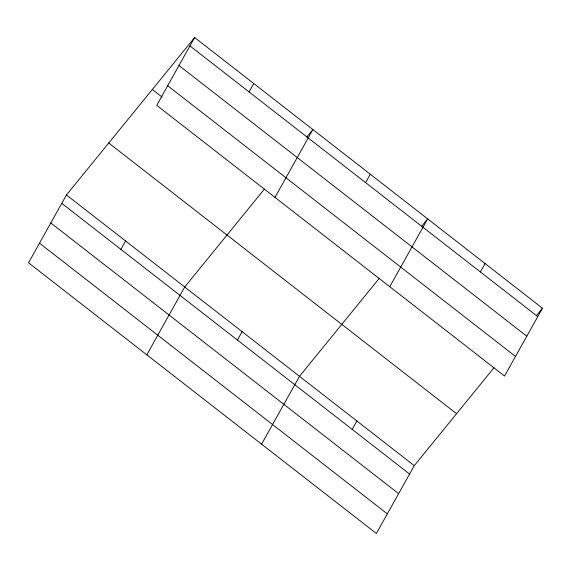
<?xml version="1.0" encoding="UTF-8"?>
<svg xmlns="http://www.w3.org/2000/svg" width="571" height="571" viewBox="0 0 571 571"><rect width="100%" height="100%" fill="white"/><g stroke="black" fill="none" stroke-linecap="round" stroke-linejoin="round"><path stroke-width="0.86" d="M194.632 37.522L156.725 105.342L504.543 376.039L542.45 308.212L194.632 37.522L66.457 194.961L28.55 262.788L376.368 533.478L414.275 465.658L494.008 367.717M120.902 249.37L125.584 240.976M249.07 91.924L253.76 83.537M146.811 354.827L184.719 286.999L264.444 189.058M274.979 197.38L312.887 129.553L306.77 137.076M237.422 340.052L242.104 331.658M365.59 182.606L370.279 174.219M261.589 444.152L299.497 376.325L379.23 278.391M389.765 286.706L427.672 218.886L421.548 226.401M352.2 429.378L356.889 420.991M480.375 271.932L485.057 263.545M536.326 315.734L542.45 308.212M189.943 45.908L537.761 316.598M178.98 65.522L526.797 336.212M167.688 85.729L515.506 356.425M152.336 89.476L162.185 97.141M108.754 143.007L456.572 413.697M66.457 194.961L414.275 465.658M61.768 203.347L409.585 474.044M50.805 222.961L398.629 493.658M39.513 243.175L387.331 513.864"/></g></svg>
